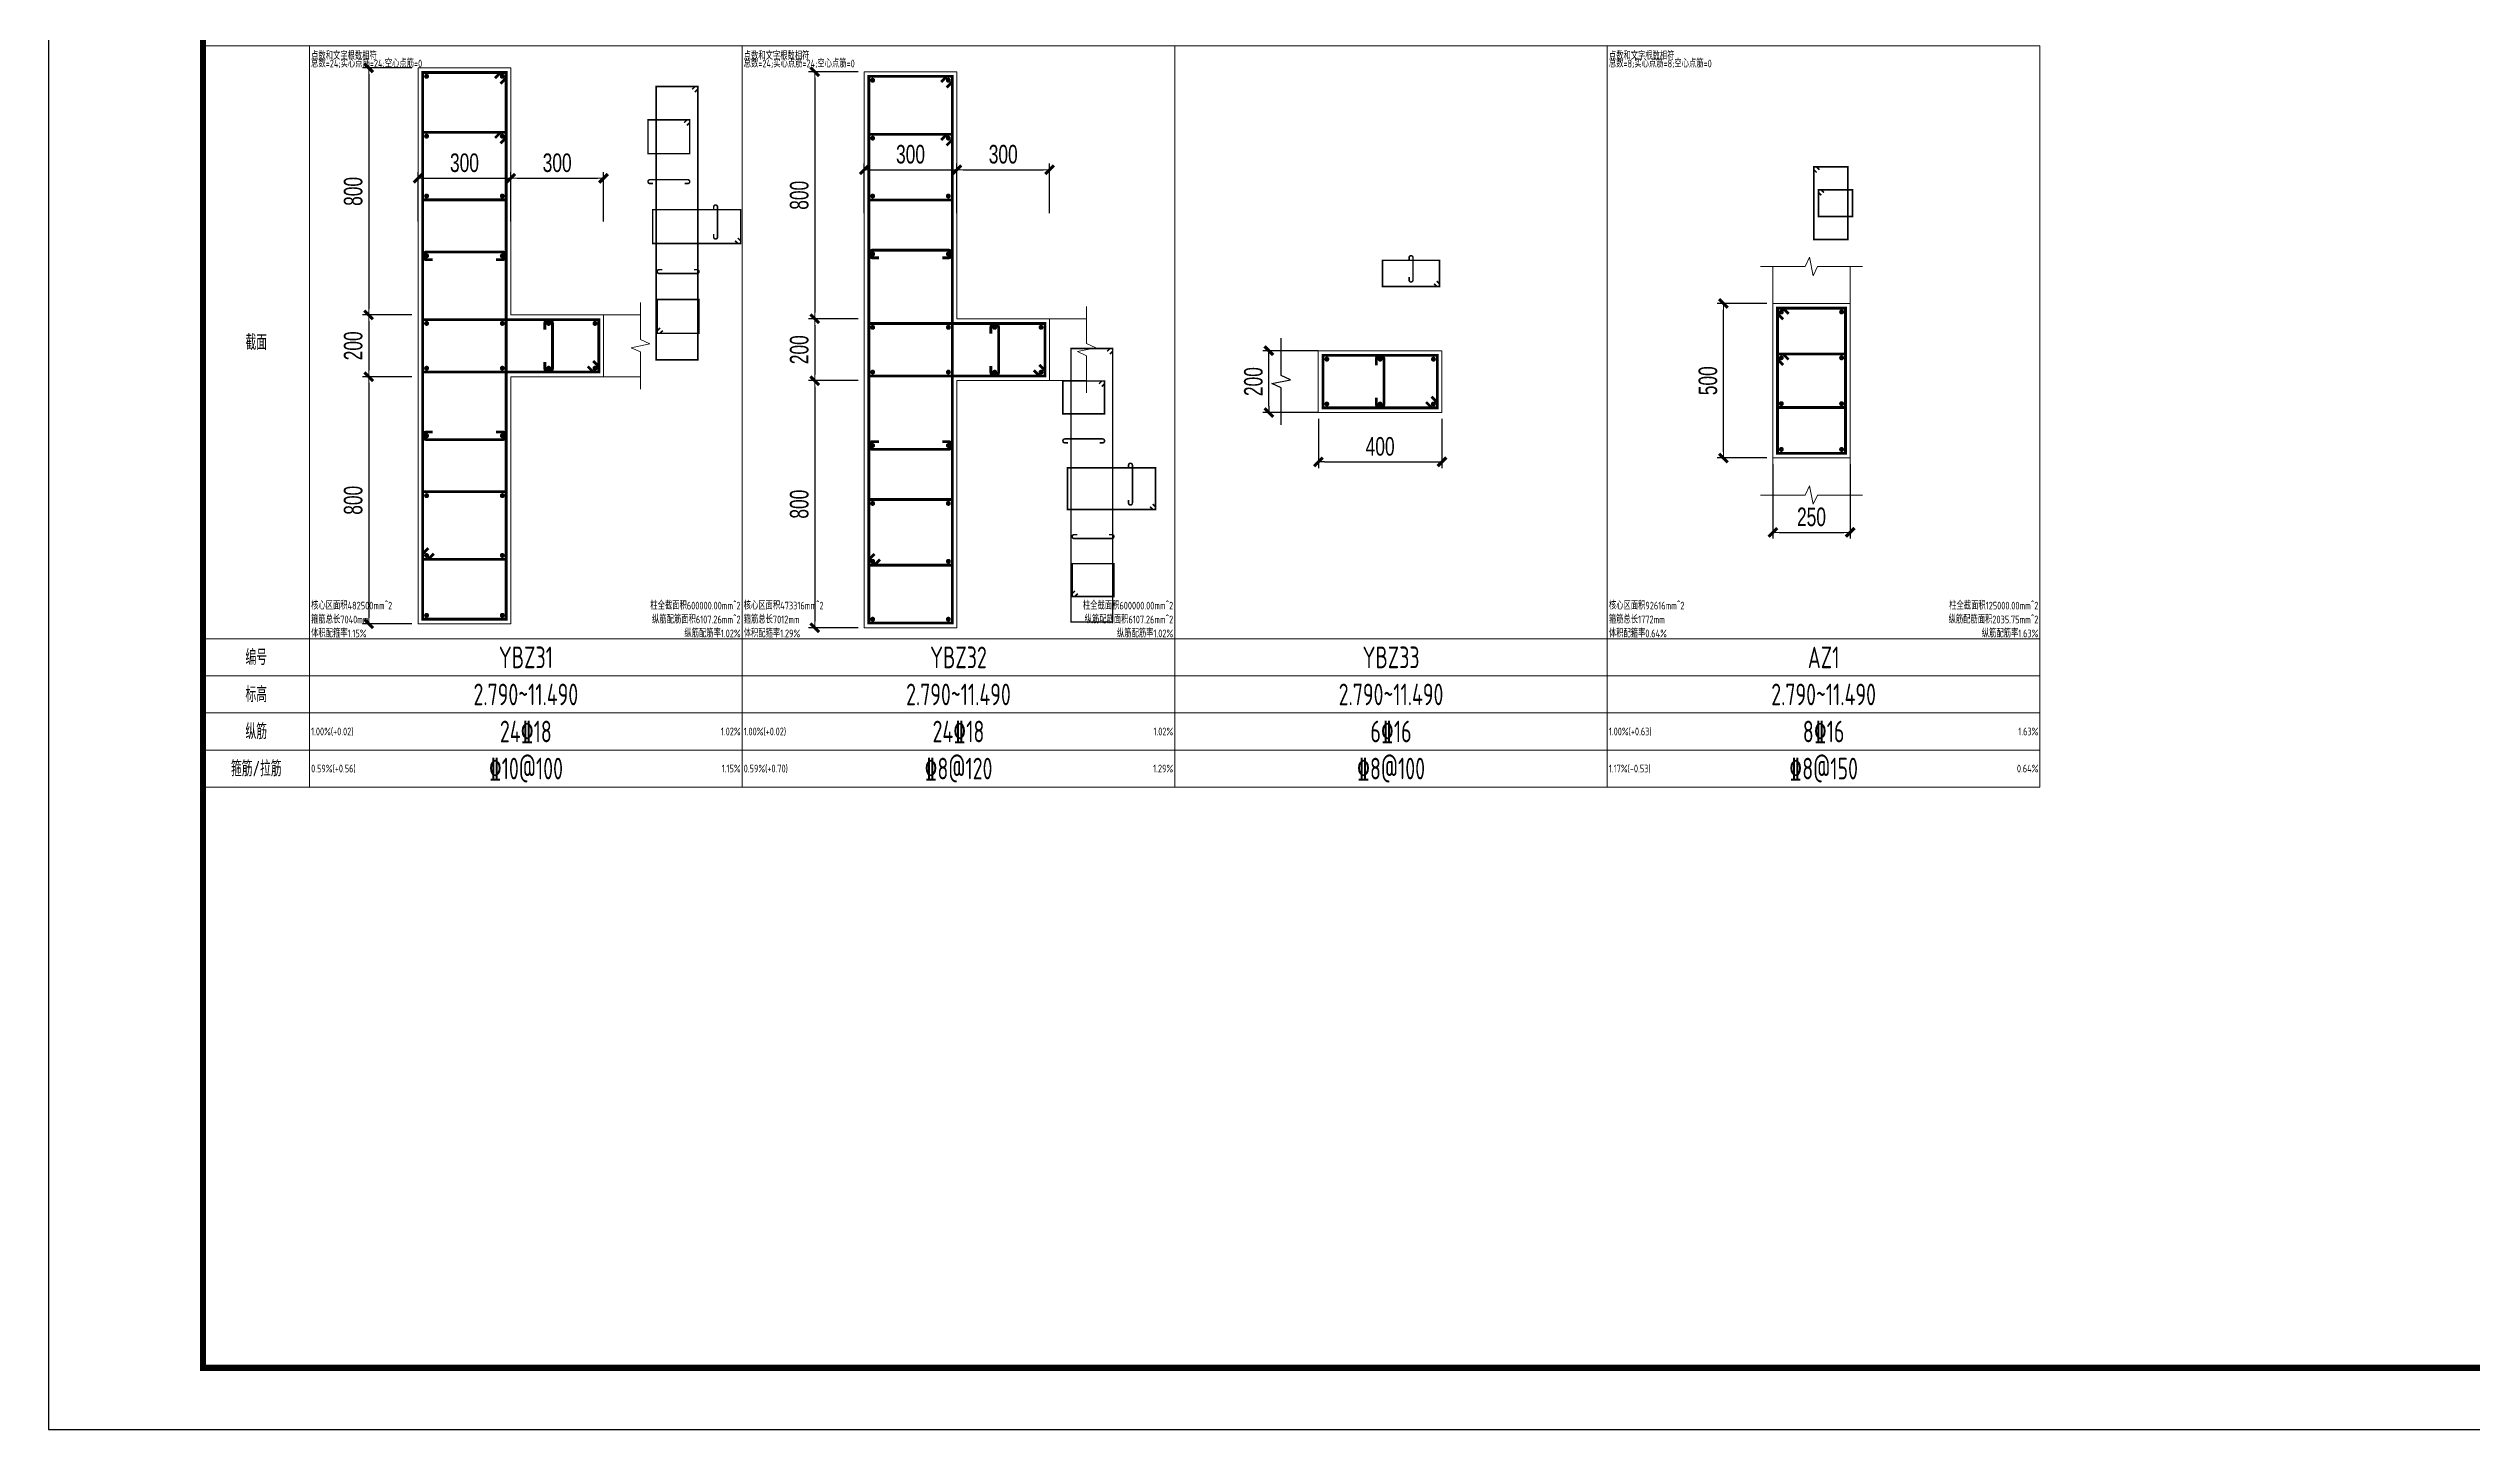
# Model space of a CAD drawing. Extents: x 5874492 to 7194610, y -939842 to -279257.
# Drawn here: x 6372279 to 6411489, y -735057 to -712700 of the extents above; entities that cross this region are included whole.
import ezdxf
from ezdxf.enums import TextEntityAlignment as Align

# ---------------------------------------------------------------- set-up
doc = ezdxf.new("R2010")
doc.units = 0
doc.header["$LTSCALE"] = 1000
for name, color, linetype, lineweight in [('S-墙柱-REIN', 1, 'Continuous', 20), ('S-墙柱-大样细线', 7, 'Continuous', 20), ('S-墙柱-编号', 4, 'Continuous', 20), ('S-大样-DIM', 3, 'Continuous', 20), ('S-大样-REIN', 1, 'Continuous', 20), ('S-大样-实线', 2, 'Continuous', 20), ('S-通用-TAB', 7, 'Continuous', 20)]:
    doc.layers.add(name, color=color, linetype=linetype, lineweight=lineweight)
for name, color, linetype in [('S-墙柱-大样细线-pdx', 7, 'Continuous'), ('Y-云图图框', 7, 'Continuous'), ('z-计算配筋', 7, 'Continuous'), ('z-详图标注', 3, 'Continuous')]:
    doc.layers.add(name, color=color, linetype=linetype)
doc.layers.add('配箍校核', color=34, linetype='Continuous', plot=False)
doc.styles.add('_YT_Name', font='', dxfattribs={"width": 0.8})
doc.styles.add('_YT_Sign_Text', font='ros.shx', dxfattribs={"width": 0.8, "bigfont": 'hztxt.shx'})
doc.styles.add('BW_Dim', font='Bweng.shx', dxfattribs={"width": 0.7, "bigfont": 'hztxt.shx'})
doc.styles.add('BW_Rein', font='tssdeng.shx', dxfattribs={"width": 0.7, "bigfont": 'hztxt.shx'})
doc.styles.get("Standard").update_dxf_attribs({"font": 'gbenor.shx', "bigfont": 'gbcbig.shx'})
doc.styles.add('TSSD_Rein', font='tssdeng.shx', dxfattribs={"width": 0.7, "bigfont": 'hztxt.shx'})
doc.styles.get('_YT_Name').set_extended_font_data('SimHei')
doc.dimstyles.new('Cyz_20_100', dxfattribs={"dimtxt": 300, "dimasz": 100, "dimexe": 100, "dimexo": 100, "dimgap": 100, "dimtad": 1, "dimdec": 0, "dimlfac": 0.2, "dimzin": 0, "dimdsep": 46, "dimtxsty": 'BW_Dim', "dimblk": '_bwk', "dimcen": 0, "dimclrt": 7, "dimadec": 0, "dimazin": 0, "dimtfac": 1, "dimtdec": 0, "dimtix": 1, "dimtmove": 2, "dimatfit": 0, "dimfxl": 0, "dimtolj": 1, "dimtzin": 0, "dimarcsym": 0})

# ---------------------------------------------------------------- blocks, each defined once
blk = doc.blocks.new('ECMCTK_A1_横_单行图名--0')
at = {"color": 4}
blk.add_lwpolyline([(0, 0), (841, 0), (841, 594), (0, 594)], close=True, dxfattribs=at)
at = {"const_width": 1}
blk.add_lwpolyline([(25, 10), (831, 10), (831, 584), (25, 584)], close=True, dxfattribs=at)
at = {"color": 80, "flags": 3}
for tag, height, p in [('YTHQINS', 3, (34.31, 585.5)), ('ECMCKEY', 3, (292.07, 288.23)), ('YTTQINS', 5.62, (848.03, 12.81)), ('YTFRAME', 3, (652.76, 5.84)), ('YTBARCODE_T1', 3, (749.78, 5.95))]:
    blk.add_attdef(tag, text='', height=height, dxfattribs=at).set_placement(p, align=Align.MIDDLE_CENTER)
for tag, height, style, width, p in [('证书编号', 4, '_YT_Sign_Text', 0.8, (708.87, 43.81)), ('审查批准号', 4, '_YT_Sign_Text', 0.8, (761.06, 43.81)), ('工程号', 4, '_YT_Sign_Text', 0.5, (804.08, 44.12)), ('设计单位', 6, '_YT_Name', 0.8, (623.75, 38.6)), ('建设单位', 4, '_YT_Sign_Text', 0.8, (734.96, 36.11)), ('阶段', 4, '_YT_Sign_Text', 0.8, (804.08, 35.81)), ('项目号', 4, '_YT_Sign_Text', 0.5, (822.08, 33.72)), ('项目名称', 4, '_YT_Sign_Text', 0.8, (734.96, 28.11)), ('专业', 4, '_YT_Sign_Text', 0.8, (804.08, 27.31)), ('图纸编号', 4, '_YT_Sign_Text', 0.5, (803.93, 19.36)), ('图纸名称', 4.5, '_YT_Name', 0.8, (735.39, 15.06)), ('出图比例', 4.2, '_YT_Sign_Text', 0.8, (681.82, 11.78)), ('日期', 4, '_YT_Sign_Text', 0.5, (803.88, 12.13)), ('版本号', 4, '_YT_Sign_Text', 0.8, (822.08, 13))]:
    blk.add_attdef(tag, text='', height=height, dxfattribs=dict(style=style, width=width)).set_placement(p, align=Align.CENTER)
at = {"style": '_YT_Sign_Text', "width": 0.8, "flags": 3}
for tag, p, height in [('[审定人]', (590.95, 27.81), 4.1), ('{审定人}', (605.87, 26.45), 6.24), ('[校对人]', (642.23, 27.82), 4.1), ('{校对人}', (658.35, 26.53), 6.24), ('[审核人]', (591.01, 19.76), 4.1), ('{审核人}', (606.98, 18.44), 6.24), ('[设计人]', (642.47, 20.21), 4.1), ('{设计人}', (658.48, 18.54), 6.24), ('[项目负责人]', (590.78, 12.01), 4.1), ('{项目负责人}', (608.28, 10.72), 6.24), ('[专业负责人]', (642.74, 11.77), 4.1), ('{专业负责人}', (658.58, 10.36), 6.24)]:
    blk.add_attdef(tag, p, '', height=height, dxfattribs=at)
at = {"color": 80, "flags": 3}
for tag, p in [('YTBZSIT', (25, 10)), ('EXT_TK_LEFT', (25, 10)), ('YTQRCODE', (551.04, 11.91))]:
    blk.add_attdef(tag, p, '', height=3, dxfattribs=at)
blk = doc.blocks.new('_bwk')
blk.add_line((-1, 0), (0, 0))
at = {"const_width": 0.5}
blk.add_lwpolyline([(-0.7, -0.7), (0.7, 0.7)], dxfattribs=at)
blk = doc.blocks.new('*D1437')
at = {"layer": 'Defpoints', "color": 0, "transparency": 16777216}
for p in [(6400183, -719329), (6401433, -719329), (6401433, -720534)]:
    blk.add_point(p, dxfattribs=at)
at = {"layer": 'S-大样-DIM', "color": 0, "lineweight": -2, "transparency": 16777216}
for p, q in [((6400183, -719429), (6400183, -720634)), ((6401433, -719429), (6401433, -720634)), ((6400283, -720534), (6401333, -720534))]:
    blk.add_line(p, q, dxfattribs=at)
at = {"layer": 'S-大样-DIM', "color": 0, "lineweight": -2, "transparency": 16777216, "xscale": 100, "yscale": 100, "zscale": 100, "rotation": 180}
blk.add_blockref('_bwk', (6400183, -720534), dxfattribs=at)
at = {"layer": 'S-大样-DIM', "color": 0, "lineweight": -2, "transparency": 16777216, "xscale": 100, "yscale": 100, "zscale": 100}
blk.add_blockref('_bwk', (6401433, -720534), dxfattribs=at)
at = {"layer": 'S-大样-DIM', "color": 7, "transparency": 16777216, "insert": (6400808, -720284), "char_height": 300, "attachment_point": 5, "style": 'BW_Dim'}
blk.add_mtext('\\A1;250', dxfattribs=at)
blk = doc.blocks.new('*D1438')
at = {"layer": 'Defpoints', "color": 0, "transparency": 16777216}
for p in [(6399383, -716829), (6400183, -716829), (6400183, -719329)]:
    blk.add_point(p, dxfattribs=at)
at = {"layer": 'S-大样-DIM', "color": 0, "lineweight": -2, "transparency": 16777216}
for p, q in [((6400083, -716829), (6399283, -716829)), ((6399383, -719229), (6399383, -716929)), ((6400083, -719329), (6399283, -719329))]:
    blk.add_line(p, q, dxfattribs=at)
at = {"layer": 'S-大样-DIM', "color": 0, "lineweight": -2, "transparency": 16777216, "xscale": 100, "yscale": 100, "zscale": 100}
for p, rotation in [((6399383, -716829), 90), ((6399383, -719329), 270)]:
    blk.add_blockref('_bwk', p, dxfattribs=dict(at, rotation=rotation))
at = {"layer": 'S-大样-DIM', "color": 7, "transparency": 16777216, "insert": (6399133, -718079), "char_height": 300, "attachment_point": 5, "rotation": 90, "style": 'BW_Dim'}
blk.add_mtext('\\A1;500', dxfattribs=at)
blk = doc.blocks.new('*D1447')
at = {"layer": 'Defpoints', "color": 0, "transparency": 16777216}
for p in [(6385479, -718077), (6384679, -722077), (6385479, -722077)]:
    blk.add_point(p, dxfattribs=at)
at = {"layer": 'S-大样-DIM', "color": 0, "lineweight": -2, "transparency": 16777216}
for p, q in [((6385379, -718077), (6384579, -718077)), ((6384679, -718177), (6384679, -721977)), ((6385379, -722077), (6384579, -722077))]:
    blk.add_line(p, q, dxfattribs=at)
at = {"layer": 'S-大样-DIM', "color": 0, "lineweight": -2, "transparency": 16777216, "xscale": 100, "yscale": 100, "zscale": 100}
for p, rotation in [((6384679, -718077), 90), ((6384679, -722077), 270)]:
    blk.add_blockref('_bwk', p, dxfattribs=dict(at, rotation=rotation))
at = {"layer": 'S-大样-DIM', "color": 7, "transparency": 16777216, "insert": (6384429, -720077), "char_height": 300, "attachment_point": 5, "rotation": 90, "style": 'BW_Dim'}
blk.add_mtext('\\A1;800', dxfattribs=at)
blk = doc.blocks.new('*D1448')
at = {"layer": 'Defpoints', "color": 0, "transparency": 16777216}
for p in [(6385479, -717077), (6384679, -718077), (6385479, -718077)]:
    blk.add_point(p, dxfattribs=at)
at = {"layer": 'S-大样-DIM', "color": 0, "lineweight": -2, "transparency": 16777216}
for p, q in [((6385379, -717077), (6384579, -717077)), ((6384679, -717177), (6384679, -717977)), ((6385379, -718077), (6384579, -718077))]:
    blk.add_line(p, q, dxfattribs=at)
at = {"layer": 'S-大样-DIM', "color": 0, "lineweight": -2, "transparency": 16777216, "xscale": 100, "yscale": 100, "zscale": 100}
for p, rotation in [((6384679, -717077), 90), ((6384679, -718077), 270)]:
    blk.add_blockref('_bwk', p, dxfattribs=dict(at, rotation=rotation))
at = {"layer": 'S-大样-DIM', "color": 7, "transparency": 16777216, "insert": (6384429, -717577), "char_height": 300, "attachment_point": 5, "rotation": 90, "style": 'BW_Dim'}
blk.add_mtext('\\A1;200', dxfattribs=at)
blk = doc.blocks.new('*D1449')
at = {"layer": 'Defpoints', "color": 0, "transparency": 16777216}
for p in [(6385479, -713077), (6384679, -717077), (6385479, -717077)]:
    blk.add_point(p, dxfattribs=at)
at = {"layer": 'S-大样-DIM', "color": 0, "lineweight": -2, "transparency": 16777216}
for p, q in [((6385379, -713077), (6384579, -713077)), ((6384679, -713177), (6384679, -716977)), ((6385379, -717077), (6384579, -717077))]:
    blk.add_line(p, q, dxfattribs=at)
at = {"layer": 'S-大样-DIM', "color": 0, "lineweight": -2, "transparency": 16777216, "xscale": 100, "yscale": 100, "zscale": 100}
for p, rotation in [((6384679, -713077), 90), ((6384679, -717077), 270)]:
    blk.add_blockref('_bwk', p, dxfattribs=dict(at, rotation=rotation))
at = {"layer": 'S-大样-DIM', "color": 7, "transparency": 16777216, "insert": (6384429, -715077), "char_height": 300, "attachment_point": 5, "rotation": 90, "style": 'BW_Dim'}
blk.add_mtext('\\A1;800', dxfattribs=at)
blk = doc.blocks.new('*D1450')
at = {"layer": 'Defpoints', "color": 0, "transparency": 16777216}
for p in [(6388479, -714664), (6386979, -715464), (6388479, -715464)]:
    blk.add_point(p, dxfattribs=at)
at = {"layer": 'S-大样-DIM', "color": 0, "lineweight": -2, "transparency": 16777216}
for p, q in [((6386979, -715364), (6386979, -714564)), ((6387079, -714664), (6388379, -714664)), ((6388479, -715364), (6388479, -714564))]:
    blk.add_line(p, q, dxfattribs=at)
at = {"layer": 'S-大样-DIM', "color": 0, "lineweight": -2, "transparency": 16777216, "xscale": 100, "yscale": 100, "zscale": 100, "rotation": 180}
blk.add_blockref('_bwk', (6386979, -714664), dxfattribs=at)
at = {"layer": 'S-大样-DIM', "color": 0, "lineweight": -2, "transparency": 16777216, "xscale": 100, "yscale": 100, "zscale": 100}
blk.add_blockref('_bwk', (6388479, -714664), dxfattribs=at)
at = {"layer": 'S-大样-DIM', "color": 7, "transparency": 16777216, "insert": (6387729, -714414), "char_height": 300, "attachment_point": 5, "style": 'BW_Dim'}
blk.add_mtext('\\A1;300', dxfattribs=at)
blk = doc.blocks.new('*D1451')
at = {"layer": 'Defpoints', "color": 0, "transparency": 16777216}
for p in [(6386979, -714664), (6385479, -715464), (6386979, -715464)]:
    blk.add_point(p, dxfattribs=at)
at = {"layer": 'S-大样-DIM', "color": 0, "lineweight": -2, "transparency": 16777216}
for p, q in [((6385479, -715364), (6385479, -714564)), ((6385579, -714664), (6386879, -714664)), ((6386979, -715364), (6386979, -714564))]:
    blk.add_line(p, q, dxfattribs=at)
at = {"layer": 'S-大样-DIM', "color": 0, "lineweight": -2, "transparency": 16777216, "xscale": 100, "yscale": 100, "zscale": 100, "rotation": 180}
blk.add_blockref('_bwk', (6385479, -714664), dxfattribs=at)
at = {"layer": 'S-大样-DIM', "color": 0, "lineweight": -2, "transparency": 16777216, "xscale": 100, "yscale": 100, "zscale": 100}
blk.add_blockref('_bwk', (6386979, -714664), dxfattribs=at)
at = {"layer": 'S-大样-DIM', "color": 7, "transparency": 16777216, "insert": (6386229, -714414), "char_height": 300, "attachment_point": 5, "style": 'BW_Dim'}
blk.add_mtext('\\A1;300', dxfattribs=at)
blk = doc.blocks.new('*D1610')
at = {"layer": 'Defpoints', "color": 0, "transparency": 16777216}
for p in [(6392828, -718593), (6394828, -718593), (6394828, -719393)]:
    blk.add_point(p, dxfattribs=at)
at = {"layer": 'z-详图标注', "color": 0, "lineweight": -2, "transparency": 16777216}
for p, q in [((6392828, -718693), (6392828, -719493)), ((6394828, -718693), (6394828, -719493)), ((6392928, -719393), (6394728, -719393))]:
    blk.add_line(p, q, dxfattribs=at)
at = {"layer": 'z-详图标注', "color": 0, "lineweight": -2, "transparency": 16777216, "xscale": 100, "yscale": 100, "zscale": 100, "rotation": 180}
blk.add_blockref('_bwk', (6392828, -719393), dxfattribs=at)
at = {"layer": 'z-详图标注', "color": 0, "lineweight": -2, "transparency": 16777216, "xscale": 100, "yscale": 100, "zscale": 100}
blk.add_blockref('_bwk', (6394828, -719393), dxfattribs=at)
at = {"layer": 'z-详图标注', "color": 7, "transparency": 16777216, "insert": (6393828, -719143), "char_height": 300, "attachment_point": 5, "style": 'BW_Dim'}
blk.add_mtext('\\A1;400', dxfattribs=at)
blk = doc.blocks.new('*D1611')
at = {"layer": 'Defpoints', "color": 0, "transparency": 16777216}
for p in [(6392028, -717593), (6392828, -717593), (6392828, -718593)]:
    blk.add_point(p, dxfattribs=at)
at = {"layer": 'z-详图标注', "color": 0, "lineweight": -2, "transparency": 16777216}
for p, q in [((6392728, -717593), (6391928, -717593)), ((6392028, -718493), (6392028, -717693)), ((6392728, -718593), (6391928, -718593))]:
    blk.add_line(p, q, dxfattribs=at)
at = {"layer": 'z-详图标注', "color": 0, "lineweight": -2, "transparency": 16777216, "xscale": 100, "yscale": 100, "zscale": 100}
for p, rotation in [((6392028, -717593), 90), ((6392028, -718593), 270)]:
    blk.add_blockref('_bwk', p, dxfattribs=dict(at, rotation=rotation))
at = {"layer": 'z-详图标注', "color": 7, "transparency": 16777216, "insert": (6391778, -718093), "char_height": 300, "attachment_point": 5, "rotation": 90, "style": 'BW_Dim'}
blk.add_mtext('\\A1;200', dxfattribs=at)
blk = doc.blocks.new('*D1627')
at = {"layer": 'Defpoints', "color": 0, "transparency": 16777216}
for p in [(6378261, -718014), (6377461, -722014), (6378261, -722014)]:
    blk.add_point(p, dxfattribs=at)
at = {"layer": 'S-大样-DIM', "color": 0, "lineweight": -2, "transparency": 16777216}
for p, q in [((6378161, -718014), (6377361, -718014)), ((6377461, -718114), (6377461, -721914)), ((6378161, -722014), (6377361, -722014))]:
    blk.add_line(p, q, dxfattribs=at)
at = {"layer": 'S-大样-DIM', "color": 0, "lineweight": -2, "transparency": 16777216, "xscale": 100, "yscale": 100, "zscale": 100}
for p, rotation in [((6377461, -718014), 90), ((6377461, -722014), 270)]:
    blk.add_blockref('_bwk', p, dxfattribs=dict(at, rotation=rotation))
at = {"layer": 'S-大样-DIM', "color": 7, "transparency": 16777216, "insert": (6377211, -720014), "char_height": 300, "attachment_point": 5, "rotation": 90, "style": 'BW_Dim'}
blk.add_mtext('\\A1;800', dxfattribs=at)
blk = doc.blocks.new('*D1628')
at = {"layer": 'Defpoints', "color": 0, "transparency": 16777216}
for p in [(6378261, -717014), (6377461, -718014), (6378261, -718014)]:
    blk.add_point(p, dxfattribs=at)
at = {"layer": 'S-大样-DIM', "color": 0, "lineweight": -2, "transparency": 16777216}
for p, q in [((6378161, -717014), (6377361, -717014)), ((6377461, -717114), (6377461, -717914)), ((6378161, -718014), (6377361, -718014))]:
    blk.add_line(p, q, dxfattribs=at)
at = {"layer": 'S-大样-DIM', "color": 0, "lineweight": -2, "transparency": 16777216, "xscale": 100, "yscale": 100, "zscale": 100}
for p, rotation in [((6377461, -717014), 90), ((6377461, -718014), 270)]:
    blk.add_blockref('_bwk', p, dxfattribs=dict(at, rotation=rotation))
at = {"layer": 'S-大样-DIM', "color": 7, "transparency": 16777216, "insert": (6377211, -717514), "char_height": 300, "attachment_point": 5, "rotation": 90, "style": 'BW_Dim'}
blk.add_mtext('\\A1;200', dxfattribs=at)
blk = doc.blocks.new('*D1629')
at = {"layer": 'Defpoints', "color": 0, "transparency": 16777216}
for p in [(6378261, -713014), (6377461, -717014), (6378261, -717014)]:
    blk.add_point(p, dxfattribs=at)
at = {"layer": 'S-大样-DIM', "color": 0, "lineweight": -2, "transparency": 16777216}
for p, q in [((6378161, -713014), (6377361, -713014)), ((6377461, -713114), (6377461, -716914)), ((6378161, -717014), (6377361, -717014))]:
    blk.add_line(p, q, dxfattribs=at)
at = {"layer": 'S-大样-DIM', "color": 0, "lineweight": -2, "transparency": 16777216, "xscale": 100, "yscale": 100, "zscale": 100}
for p, rotation in [((6377461, -713014), 90), ((6377461, -717014), 270)]:
    blk.add_blockref('_bwk', p, dxfattribs=dict(at, rotation=rotation))
at = {"layer": 'S-大样-DIM', "color": 7, "transparency": 16777216, "insert": (6377211, -715014), "char_height": 300, "attachment_point": 5, "rotation": 90, "style": 'BW_Dim'}
blk.add_mtext('\\A1;800', dxfattribs=at)
blk = doc.blocks.new('*D1630')
at = {"layer": 'Defpoints', "color": 0, "transparency": 16777216}
for p in [(6381261, -714802), (6379761, -715602), (6381261, -715602)]:
    blk.add_point(p, dxfattribs=at)
at = {"layer": 'S-大样-DIM', "color": 0, "lineweight": -2, "transparency": 16777216}
for p, q in [((6379761, -715502), (6379761, -714702)), ((6381261, -715502), (6381261, -714702)), ((6379861, -714802), (6381161, -714802))]:
    blk.add_line(p, q, dxfattribs=at)
at = {"layer": 'S-大样-DIM', "color": 0, "lineweight": -2, "transparency": 16777216, "xscale": 100, "yscale": 100, "zscale": 100, "rotation": 180}
blk.add_blockref('_bwk', (6379761, -714802), dxfattribs=at)
at = {"layer": 'S-大样-DIM', "color": 0, "lineweight": -2, "transparency": 16777216, "xscale": 100, "yscale": 100, "zscale": 100}
blk.add_blockref('_bwk', (6381261, -714802), dxfattribs=at)
at = {"layer": 'S-大样-DIM', "color": 7, "transparency": 16777216, "insert": (6380511, -714552), "char_height": 300, "attachment_point": 5, "style": 'BW_Dim'}
blk.add_mtext('\\A1;300', dxfattribs=at)
blk = doc.blocks.new('*D1631')
at = {"layer": 'Defpoints', "color": 0, "transparency": 16777216}
for p in [(6379761, -714802), (6378261, -715602), (6379761, -715602)]:
    blk.add_point(p, dxfattribs=at)
at = {"layer": 'S-大样-DIM', "color": 0, "lineweight": -2, "transparency": 16777216}
for p, q in [((6378261, -715502), (6378261, -714702)), ((6379761, -715502), (6379761, -714702)), ((6378361, -714802), (6379661, -714802))]:
    blk.add_line(p, q, dxfattribs=at)
at = {"layer": 'S-大样-DIM', "color": 0, "lineweight": -2, "transparency": 16777216, "xscale": 100, "yscale": 100, "zscale": 100, "rotation": 180}
blk.add_blockref('_bwk', (6378261, -714802), dxfattribs=at)
at = {"layer": 'S-大样-DIM', "color": 0, "lineweight": -2, "transparency": 16777216, "xscale": 100, "yscale": 100, "zscale": 100}
blk.add_blockref('_bwk', (6379761, -714802), dxfattribs=at)
at = {"layer": 'S-大样-DIM', "color": 7, "transparency": 16777216, "insert": (6379011, -714552), "char_height": 300, "attachment_point": 5, "style": 'BW_Dim'}
blk.add_mtext('\\A1;300', dxfattribs=at)

msp = doc.modelspace()

# ---------------------------------------------------------------- linework, layer by layer
at = {"layer": 'S-墙柱-REIN', "const_width": 40}
for points in [[(6378398.2, -713131.2, 1), (6378398.2, -713171.2, 1)], [(6379623.2, -713131.2, 1), (6379623.2, -713171.2, 1)], [(6385616.2, -713194.8, 1), (6385616.2, -713234.8, 1)], [(6386841.2, -713194.8, 1), (6386841.2, -713234.8, 1)], [(6378398.2, -714099.9, 1), (6378398.2, -714139.9, 1)], [(6379623.2, -714099.9, 1), (6379623.2, -714139.9, 1)], [(6385616.2, -714132.3, 1), (6385616.2, -714172.3, 1)], [(6386841.2, -714132.3, 1), (6386841.2, -714172.3, 1)], [(6378398.2, -715068.7, 1), (6378398.2, -715108.7, 1)], [(6379623.2, -715068.7, 1), (6379623.2, -715108.7, 1)], [(6385616.2, -715069.8, 1), (6385616.2, -715109.8, 1)], [(6386841.2, -715069.8, 1), (6386841.2, -715109.8, 1)], [(6378398.2, -716037.4, 1), (6378398.2, -716077.4, 1)], [(6379623.2, -716037.4, 1), (6379623.2, -716077.4, 1)], [(6385616.2, -716007.3, 1), (6385616.2, -716047.3, 1)], [(6386841.2, -716007.3, 1), (6386841.2, -716047.3, 1)], [(6378398.2, -717131.2, 1), (6378398.2, -717171.2, 1)], [(6379623.2, -717131.2, 1), (6379623.2, -717171.2, 1)], [(6380373.2, -717131.2, 1), (6380373.2, -717171.2, 1)], [(6381123.2, -717131.2, 1), (6381123.2, -717171.2, 1)], [(6400300.2, -716966.4, 1), (6400340.2, -716966.4, 1)], [(6401275.2, -716966.4, 1), (6401315.2, -716966.4, 1)], [(6385616.2, -717194.8, 1), (6385616.2, -717234.8, 1)], [(6386841.2, -717194.8, 1), (6386841.2, -717234.8, 1)], [(6387591.2, -717194.8, 1), (6387591.2, -717234.8, 1)], [(6388341.2, -717194.8, 1), (6388341.2, -717234.8, 1)], [(6378398.2, -717856.2, 1), (6378398.2, -717896.2, 1)], [(6379623.2, -717856.2, 1), (6379623.2, -717896.2, 1)], [(6380373.2, -717856.2, 1), (6380373.2, -717896.2, 1)], [(6381123.2, -717856.2, 1), (6381123.2, -717896.2, 1)], [(6385616.2, -717919.8, 1), (6385616.2, -717959.8, 1)], [(6386841.2, -717919.8, 1), (6386841.2, -717959.8, 1)], [(6387591.2, -717919.8, 1), (6387591.2, -717959.8, 1)], [(6388341.2, -717919.8, 1), (6388341.2, -717959.8, 1)], [(6392945.3, -717730, 1), (6392985.3, -717730, 1)], [(6393807.8, -717730, 1), (6393847.8, -717730, 1)], [(6394670.3, -717730, 1), (6394710.3, -717730, 1)], [(6400300.2, -717708.1, 1), (6400340.2, -717708.1, 1)], [(6401275.2, -717708.1, 1), (6401315.2, -717708.1, 1)], [(6392945.3, -718455, 1), (6392985.3, -718455, 1)], [(6393807.8, -718455, 1), (6393847.8, -718455, 1)], [(6394670.3, -718455, 1), (6394710.3, -718455, 1)], [(6400300.2, -718449.7, 1), (6400340.2, -718449.7, 1)], [(6401275.2, -718449.7, 1), (6401315.2, -718449.7, 1)], [(6378398.2, -718949.9, 1), (6378398.2, -718989.9, 1)], [(6379623.2, -718949.9, 1), (6379623.2, -718989.9, 1)], [(6385616.2, -719107.3, 1), (6385616.2, -719147.3, 1)], [(6386841.2, -719107.3, 1), (6386841.2, -719147.3, 1)], [(6400300.2, -719191.4, 1), (6400340.2, -719191.4, 1)], [(6401275.2, -719191.4, 1), (6401315.2, -719191.4, 1)], [(6378398.2, -719918.7, 1), (6378398.2, -719958.7, 1)], [(6379623.2, -719918.7, 1), (6379623.2, -719958.7, 1)], [(6385616.2, -720044.8, 1), (6385616.2, -720084.8, 1)], [(6386841.2, -720044.8, 1), (6386841.2, -720084.8, 1)], [(6378398.2, -720887.4, 1), (6378398.2, -720927.4, 1)], [(6379623.2, -720887.4, 1), (6379623.2, -720927.4, 1)], [(6385616.2, -720982.3, 1), (6385616.2, -721022.3, 1)], [(6386841.2, -720982.3, 1), (6386841.2, -721022.3, 1)], [(6378398.2, -721856.2, 1), (6378398.2, -721896.2, 1)], [(6379623.2, -721856.2, 1), (6379623.2, -721896.2, 1)], [(6385616.2, -721919.8, 1), (6385616.2, -721959.8, 1)], [(6386841.2, -721919.8, 1), (6386841.2, -721959.8, 1)]]:
    msp.add_lwpolyline(points, format="xyb", close=True, dxfattribs=at)
at = {"layer": 'S-墙柱-大样细线'}
for points in [[(6378260.7, -722013.7), (6379760.7, -722013.7), (6379760.7, -718013.7), (6381260.7, -718013.7), (6381260.7, -717013.7), (6379760.7, -717013.7), (6379760.7, -713013.7), (6378260.7, -713013.7)], [(6385478.7, -722077.3), (6386978.7, -722077.3), (6386978.7, -718077.3), (6388478.7, -718077.3), (6388478.7, -717077.3), (6386978.7, -717077.3), (6386978.7, -713077.3), (6385478.7, -713077.3)], [(6400182.7, -716828.9), (6401432.7, -716828.9), (6401432.7, -719328.9), (6400182.7, -719328.9)]]:
    msp.add_lwpolyline(points, close=True, dxfattribs=at)
at = {"layer": 'S-墙柱-大样细线', "color": 6}
msp.add_lwpolyline([(6394827.8, -718592.5), (6394827.8, -717592.5), (6392827.8, -717592.5), (6392827.8, -718592.5)], close=True, dxfattribs=at)
at = {"layer": 'S-墙柱-大样细线-pdx'}
for points in [[(6392227.8, -718792.5), (6392227.8, -718192.5), (6392077.8, -718122.5), (6392377.8, -718062.5), (6392227.8, -717992.5), (6392227.8, -717392.5)], [(6392827.8, -717592.5), (6392227.8, -717592.5)], [(6392827.8, -718592.5), (6392227.8, -718592.5)]]:
    msp.add_lwpolyline(points, dxfattribs=at)
at = {"layer": 'S-大样-REIN', "color": 1}
for points, const_width in [([(6379505.3, -713180.6), (6379597.3, -713088.7), (6379685.7, -713088.7), (6379685.7, -721938.7), (6378335.7, -721938.7), (6378335.7, -713088.7), (6379685.7, -713088.7), (6379685.7, -713177.1), (6379593.7, -713269)], 45), ([(6386723.4, -713244.2), (6386815.3, -713152.3), (6386903.7, -713152.3), (6386903.7, -722002.3), (6385553.7, -722002.3), (6385553.7, -713152.3), (6386903.7, -713152.3), (6386903.7, -713240.7), (6386811.7, -713332.6)], 45), ([(6382697, -713361.1), (6382743, -713315.2), (6382787.2, -713315.2), (6382787.2, -717740.2), (6382112.2, -717740.2), (6382112.2, -713315.2), (6382787.2, -713315.2), (6382787.2, -713359.4), (6382741.2, -713405.3)], 25), ([(6400935.3, -714662.4), (6400889.4, -714616.4), (6400845.2, -714616.4), (6400845.2, -715791.4), (6401395.2, -715791.4), (6401395.2, -714616.4), (6400845.2, -714616.4), (6400845.2, -714660.6), (6400891.1, -714706.6)], 25), ([(6383435, -715768.8), (6383480.9, -715814.7), (6383480.9, -715858.9), (6382055.9, -715858.9), (6382055.9, -715308.9), (6383480.9, -715308.9), (6383480.9, -715858.9), (6383436.8, -715858.9), (6383390.8, -715813)], 25), ([(6394744.3, -716464.9), (6394790.3, -716510.8), (6394790.3, -716555), (6393865.3, -716555), (6393865.3, -716130), (6394790.3, -716130), (6394790.3, -716555), (6394746.1, -716555), (6394700.1, -716509.1)], 25), ([(6381093.7, -717758.4), (6381185.7, -717850.3), (6381185.7, -717938.7), (6378335.7, -717938.7), (6378335.7, -717088.7), (6381185.7, -717088.7), (6381185.7, -717938.7), (6381097.3, -717938.7), (6381005.3, -717846.8)], 45), ([(6388311.7, -717822), (6388403.7, -717913.9), (6388403.7, -718002.3), (6385553.7, -718002.3), (6385553.7, -717152.3), (6388403.7, -717152.3), (6388403.7, -718002.3), (6388315.3, -718002.3), (6388223.4, -717910.4)], 45), ([(6400438, -716995.8), (6400346, -716903.9), (6400257.7, -716903.9), (6400257.7, -719253.9), (6401357.7, -719253.9), (6401357.7, -716903.9), (6400257.7, -716903.9), (6400257.7, -716992.3), (6400349.6, -717084.2)], 45), ([(6389410.3, -717604.5), (6389456.3, -717558.5), (6389500.5, -717558.5), (6389500.5, -721983.5), (6388825.5, -721983.5), (6388825.5, -717558.5), (6389500.5, -717558.5), (6389500.5, -717602.7), (6389454.5, -717648.7)], 25), ([(6394660.9, -718337.2), (6394752.8, -718429.1), (6394752.8, -718517.5), (6392902.8, -718517.5), (6392902.8, -717667.5), (6394752.8, -717667.5), (6394752.8, -718517.5), (6394664.4, -718517.5), (6394572.5, -718425.6)], 45), ([(6390148.2, -720074.6), (6390194.2, -720120.6), (6390194.2, -720164.8), (6388769.2, -720164.8), (6388769.2, -719489.8), (6390194.2, -719489.8), (6390194.2, -720164.8), (6390150, -720164.8), (6390104, -720118.8)], 25)]:
    msp.add_lwpolyline(points, dxfattribs=dict(at, const_width=const_width))
at = {"layer": 'S-大样-REIN'}
for points, const_width in [([(6382610, -713946), (6382655.9, -713900), (6382655.9, -713855.8), (6381980.9, -713855.8), (6381980.9, -714402.7), (6382655.9, -714402.7), (6382655.9, -713855.8), (6382611.8, -713855.8), (6382565.8, -713901.8)], 25), ([(6379593.7, -714237.8), (6379685.7, -714145.8), (6379685.7, -714057.4), (6378335.7, -714057.4), (6378335.7, -715151.2), (6379685.7, -715151.2), (6379685.7, -714057.4), (6379597.3, -714057.4), (6379505.3, -714149.4)], 45), ([(6386811.7, -714270.1), (6386903.7, -714178.2), (6386903.7, -714089.8), (6385553.7, -714089.8), (6385553.7, -715152.3), (6386903.7, -715152.3), (6386903.7, -714089.8), (6386815.3, -714089.8), (6386723.4, -714181.7)], 45), ([(6400966.1, -715077.4), (6400920.2, -715031.4), (6400920.2, -714987.2), (6401470.2, -714987.2), (6401470.2, -715420.6), (6400920.2, -715420.6), (6400920.2, -714987.2), (6400964.4, -714987.2), (6401010.3, -715033.2)], 25), ([(6382176.9, -717221.9), (6382130.9, -717267.9), (6382130.9, -717312.1), (6382805.9, -717312.1), (6382805.9, -716765.2), (6382130.9, -716765.2), (6382130.9, -717312.1), (6382175.1, -717312.1), (6382221.1, -717266.1)], 25), ([(6400349.6, -717825.9), (6400257.7, -717734), (6400257.7, -717645.6), (6401357.7, -717645.6), (6401357.7, -718512.2), (6400257.7, -718512.2), (6400257.7, -717645.6), (6400346, -717645.6), (6400438, -717737.5)], 45), ([(6389323.2, -718173.7), (6389369.2, -718127.7), (6389369.2, -718083.5), (6388694.2, -718083.5), (6388694.2, -718614.8), (6389369.2, -718614.8), (6389369.2, -718083.5), (6389325, -718083.5), (6389279, -718129.5)], 25), ([(6378427.6, -720789.6), (6378335.7, -720881.6), (6378335.7, -720969.9), (6379685.7, -720969.9), (6379685.7, -719876.2), (6378335.7, -719876.2), (6378335.7, -720969.9), (6378424, -720969.9), (6378516, -720878)], 45), ([(6385645.6, -720884.5), (6385553.7, -720976.4), (6385553.7, -721064.8), (6386903.7, -721064.8), (6386903.7, -720002.3), (6385553.7, -720002.3), (6385553.7, -721064.8), (6385642.1, -721064.8), (6385734, -720972.9)], 45), ([(6388890.2, -721480.9), (6388844.2, -721526.8), (6388844.2, -721571), (6389519.2, -721571), (6389519.2, -721039.8), (6388844.2, -721039.8), (6388844.2, -721571), (6388888.4, -721571), (6388934.4, -721525.1)], 25)]:
    msp.add_lwpolyline(points, dxfattribs=dict(at, const_width=const_width))
for points, const_width in [([(6382062.2, -714887.1), (6382012.2, -714887.1, -1), (6382012.2, -714824.6), (6382624.7, -714824.6, -1), (6382624.7, -714887.1), (6382574.7, -714887.1)], 25), ([(6383043.4, -715315.2), (6383043.4, -715265.2, -1), (6383105.9, -715265.2), (6383105.9, -715752.7, -1), (6383043.4, -715752.7), (6383043.4, -715702.7)], 25), ([(6385716.2, -716089.8), (6385616.2, -716089.8, -1), (6385616.2, -715964.8), (6386841.2, -715964.8, -1), (6386841.2, -716089.8), (6386741.2, -716089.8)], 45), ([(6378498.2, -716119.9), (6378398.2, -716119.9, -1), (6378398.2, -715994.9), (6379623.2, -715994.9, -1), (6379623.2, -716119.9), (6379523.2, -716119.9)], 45), ([(6382724.7, -716280.8), (6382774.7, -716280.8, -1), (6382774.7, -716343.3), (6382162.2, -716343.3, -1), (6382162.2, -716280.8), (6382212.2, -716280.8)], 25), ([(6394296.5, -716136.3), (6394296.5, -716086.3, -1), (6394359, -716086.3), (6394359, -716448.8, -1), (6394296.5, -716448.8), (6394296.5, -716398.8)], 25), ([(6380310.7, -717251.2), (6380310.7, -717151.2, -1), (6380435.7, -717151.2), (6380435.7, -717876.2, -1), (6380310.7, -717876.2), (6380310.7, -717776.2)], 45), ([(6387528.7, -717314.8), (6387528.7, -717214.8, -1), (6387653.7, -717214.8), (6387653.7, -717939.8, -1), (6387528.7, -717939.8), (6387528.7, -717839.8)], 45), ([(6393765.3, -717830), (6393765.3, -717730, -1), (6393890.3, -717730), (6393890.3, -718455, -1), (6393765.3, -718455), (6393765.3, -718355)], 45), ([(6379523.2, -718907.4), (6379623.2, -718907.4, -1), (6379623.2, -719032.4), (6378398.2, -719032.4, -1), (6378398.2, -718907.4), (6378498.2, -718907.4)], 45), ([(6386741.2, -719064.8), (6386841.2, -719064.8, -1), (6386841.2, -719189.8), (6385616.2, -719189.8, -1), (6385616.2, -719064.8), (6385716.2, -719064.8)], 45), ([(6388775.5, -719083.5), (6388725.5, -719083.5, -1), (6388725.5, -719021), (6389338, -719021, -1), (6389338, -719083.5), (6389288, -719083.5)], 25), ([(6389756.7, -719496), (6389756.7, -719446, -1), (6389819.2, -719446), (6389819.2, -720058.5, -1), (6389756.7, -720058.5), (6389756.7, -720008.5)], 25), ([(6389438, -720571), (6389488, -720571, -1), (6389488, -720633.5), (6388875.5, -720633.5, -1), (6388875.5, -720571), (6388925.5, -720571)], 25)]:
    msp.add_lwpolyline(points, format="xyb", dxfattribs=dict(at, const_width=const_width))
at = {"layer": 'S-大样-实线'}
for points in [[(6399982.7, -716228.9), (6400707.7, -716228.9), (6400777.7, -716078.9), (6400837.7, -716378.9), (6400907.7, -716228.9), (6401632.7, -716228.9)], [(6400182.7, -716828.9), (6400182.7, -716228.9)], [(6401432.7, -716828.9), (6401432.7, -716228.9)], [(6381260.7, -717013.7), (6381860.7, -717013.7)], [(6381860.7, -718213.7), (6381860.7, -717613.7), (6381710.7, -717543.7), (6382010.7, -717483.7), (6381860.7, -717413.7), (6381860.7, -716813.7)], [(6388478.7, -717077.3), (6389078.7, -717077.3)], [(6389078.7, -718277.3), (6389078.7, -717677.3), (6388928.7, -717607.3), (6389228.7, -717547.3), (6389078.7, -717477.3), (6389078.7, -716877.3)], [(6381260.7, -718013.7), (6381860.7, -718013.7)], [(6388478.7, -718077.3), (6389078.7, -718077.3)], [(6400182.7, -719328.9), (6400182.7, -719928.9)], [(6401432.7, -719328.9), (6401432.7, -719928.9)], [(6399982.7, -719928.9), (6400707.7, -719928.9), (6400777.7, -719778.9), (6400837.7, -720078.9), (6400907.7, -719928.9), (6401632.7, -719928.9)]]:
    msp.add_lwpolyline(points, dxfattribs=at)
at = {"layer": 'S-通用-TAB'}
for points in [[(6374779.3, -724656.9), (6374779.3, -712656.9), (6376504.3, -712656.9), (6376504.3, -724656.9), (6374779.3, -724656.9), (6374779.3, -724056.9), (6376504.3, -724056.9), (6376504.3, -723456.9), (6374779.3, -723456.9), (6374779.3, -722856.9), (6376504.3, -722856.9), (6376504.3, -722256.9), (6374779.3, -722256.9), (6374779.3, -724656.9)], [(6376504.3, -724656.9), (6376504.3, -712656.9), (6383504.3, -712656.9), (6383504.3, -724656.9), (6376504.3, -724656.9), (6376504.3, -722256.9), (6383504.3, -722256.9), (6383504.3, -722856.9), (6376504.3, -722856.9), (6376504.3, -723456.9), (6383504.3, -723456.9), (6383504.3, -724056.9), (6376504.3, -724056.9), (6376504.3, -724656.9)], [(6383504.3, -724656.9), (6383504.3, -712656.9), (6390504.3, -712656.9), (6390504.3, -724656.9), (6383504.3, -724656.9), (6383504.3, -722256.9), (6390504.3, -722256.9), (6390504.3, -722856.9), (6383504.3, -722856.9), (6383504.3, -723456.9), (6390504.3, -723456.9), (6390504.3, -724056.9), (6383504.3, -724056.9), (6383504.3, -724656.9)], [(6390504.3, -724656.9), (6390504.3, -712656.9), (6397504.3, -712656.9), (6397504.3, -724656.9), (6390504.3, -724656.9), (6390504.3, -722256.9), (6397504.3, -722256.9), (6397504.3, -722856.9), (6390504.3, -722856.9), (6390504.3, -723456.9), (6397504.3, -723456.9), (6397504.3, -724056.9), (6390504.3, -724056.9), (6390504.3, -724656.9)], [(6397504.3, -724656.9), (6397504.3, -712656.9), (6404504.3, -712656.9), (6404504.3, -724656.9), (6397504.3, -724656.9), (6397504.3, -722256.9), (6404504.3, -722256.9), (6404504.3, -722856.9), (6397504.3, -722856.9), (6397504.3, -723456.9), (6404504.3, -723456.9), (6404504.3, -724056.9), (6397504.3, -724056.9), (6397504.3, -724656.9)]]:
    msp.add_lwpolyline(points, dxfattribs=at)

# ---------------------------------------------------------------- block references
at = {"layer": 'Y-云图图框', "xscale": 100, "yscale": 100, "zscale": 100}
msp.add_blockref('ECMCTK_A1_横_单行图名--0', (6372279.3, -735056.9), dxfattribs=at)

# ---------------------------------------------------------------- texts
at = {"layer": 'S-墙柱-编号', "style": 'TSSD_Rein', "width": 0.7}
for s, p in [('YBZ31', (6380004.3, -722556.9)), ('YBZ33', (6394004.3, -722556.9)), ('AZ1', (6401004.3, -722556.9)), ('2.790~11.490', (6380004.3, -723156.9)), ('2.790~11.490', (6387004.3, -723156.9)), ('2.790~11.490', (6394004.3, -723156.9)), ('2.790~11.490', (6401004.3, -723156.9)), ('6\x8416', (6394004.3, -723756.9)), ('8\x8416', (6401004.3, -723756.9)), ('\x848@120', (6387004.3, -724356.9)), ('\x848@100', (6394004.3, -724356.9)), ('\x848@150', (6401004.3, -724356.9))]:
    msp.add_text(s, height=350, dxfattribs=at).set_placement(p, align=Align.MIDDLE_CENTER)
at = {"layer": 'S-墙柱-编号', "color": 8, "style": 'TSSD_Rein', "width": 0.7}
for s, p in [('YBZ32', (6387004.3, -722556.9)), ('24\x8418', (6387004.3, -723756.9))]:
    msp.add_text(s, height=350, dxfattribs=at).set_placement(p, align=Align.MIDDLE_CENTER)
at = {"layer": 'S-通用-TAB', "style": 'BW_Rein', "width": 0.7}
for s, p in [('截面', (6375641.8, -717456.9)), ('编号', (6375641.8, -722556.9)), ('标高', (6375641.8, -723156.9)), ('纵筋', (6375641.8, -723756.9)), ('箍筋/拉筋', (6375641.8, -724356.9))]:
    msp.add_text(s, height=250, dxfattribs=at).set_placement(p, align=Align.MIDDLE_CENTER)
at = {"layer": 'z-计算配筋', "style": 'BW_Rein', "width": 0.7}
for s, p in [('24\x8418', (6380004.3, -723756.9)), ('\x8410@100', (6380004.3, -724356.9))]:
    msp.add_text(s, height=350, dxfattribs=at).set_placement(p, align=Align.MIDDLE_CENTER)
at = {"layer": '配箍校核', "style": 'BW_Rein', "width": 0.7}
for s, p in [('点数和文字根数相符', (6376529.3, -712881.9)), ('点数和文字根数相符', (6383529.3, -712881.9)), ('点数和文字根数相符', (6397529.3, -712881.9)), ('总数=24;实心点筋=24;空心点筋=0', (6376529.3, -713006.9)), ('总数=24;实心点筋=24;空心点筋=0', (6383529.3, -713006.9)), ('总数=8;实心点筋=8;空心点筋=0', (6397529.3, -713006.9)), ('核心区面积482500mm^ 2', (6376529.3, -721781.9)), ('核心区面积473316mm^ 2', (6383529.3, -721781.9)), ('核心区面积92616mm^ 2', (6397529.3, -721781.9)), ('体积配箍率1.15%', (6376529.3, -722231.9)), ('箍筋总长7040mm', (6376529.3, -722006.9)), ('体积配箍率1.29%', (6383529.3, -722231.9)), ('箍筋总长7012mm', (6383529.3, -722006.9)), ('体积配箍率0.64%', (6397529.3, -722231.9)), ('箍筋总长1772mm', (6397529.3, -722006.9))]:
    msp.add_text(s, height=125, dxfattribs=at).set_placement(p)
for s, p in [('柱全截面积600000.00mm^ 2', (6383479.3, -721781.9)), ('柱全截面积600000.00mm^ 2', (6390479.3, -721781.9)), ('柱全截面积125000.00mm^ 2', (6404479.3, -721781.9)), ('纵筋配筋面积6107.26mm^ 2', (6383479.3, -722006.9)), ('纵筋配筋率1.02%', (6383479.3, -722231.9)), ('纵筋配筋面积6107.26mm^ 2', (6390479.3, -722006.9)), ('纵筋配筋率1.02%', (6390479.3, -722231.9)), ('纵筋配筋面积2035.75mm^ 2', (6404479.3, -722006.9)), ('纵筋配筋率1.63%', (6404479.3, -722231.9))]:
    msp.add_text(s, height=125, dxfattribs=at).set_placement(p, align=Align.RIGHT)
for s, p in [('1.00%(+0.02)', (6376529.3, -723756.9)), ('1.00%(+0.02)', (6383529.3, -723756.9)), ('1.00%(+0.63)', (6397529.3, -723756.9)), ('0.59%(+0.56)', (6376529.3, -724356.9)), ('0.59%(+0.70)', (6383529.3, -724356.9))]:
    msp.add_text(s, height=125, dxfattribs=at).set_placement(p, align=Align.MIDDLE_LEFT)
for s, p in [('1.02%', (6383479.3, -723756.9)), ('1.02%', (6390479.3, -723756.9)), ('1.63%', (6404479.3, -723756.9)), ('1.15%', (6383479.3, -724356.9)), ('1.29%', (6390479.3, -724356.9))]:
    msp.add_text(s, height=125, dxfattribs=at).set_placement(p, align=Align.MIDDLE_RIGHT)
at = {"layer": '配箍校核', "color": 1, "style": 'BW_Rein', "width": 0.7}
msp.add_text('1.17%(-0.53)', height=125, dxfattribs=at).set_placement((6397529.3, -724356.9), align=Align.MIDDLE_LEFT)
msp.add_text('0.64%', height=125, dxfattribs=at).set_placement((6404479.3, -724356.9), align=Align.MIDDLE_RIGHT)

# ---------------------------------------------------------------- dimensions: what is measured, and where the dimension line sits
at = {"layer": 'S-大样-DIM'}
for base, p1, p2, angle, picture, middle in [((6377460.7, -717013.7), (6378260.7, -713013.7), (6378260.7, -717013.7), 270, '*D1629', (6377210.7, -715013.7)), ((6384678.7, -717077.3), (6385478.7, -713077.3), (6385478.7, -717077.3), 270, '*D1449', (6384428.7, -715077.3)), ((6399382.7, -716828.9), (6400182.7, -719328.9), (6400182.7, -716828.9), 90, '*D1438', (6399132.7, -718078.9)), ((6377460.7, -718013.7), (6378260.7, -717013.7), (6378260.7, -718013.7), 270, '*D1628', (6377210.7, -717513.7)), ((6384678.7, -718077.3), (6385478.7, -717077.3), (6385478.7, -718077.3), 270, '*D1448', (6384428.7, -717577.3)), ((6377460.7, -722013.7), (6378260.7, -718013.7), (6378260.7, -722013.7), 270, '*D1627', (6377210.7, -720013.7)), ((6384678.7, -722077.3), (6385478.7, -718077.3), (6385478.7, -722077.3), 270, '*D1447', (6384428.7, -720077.3))]:
    dim = msp.add_linear_dim(base=base, p1=p1, p2=p2, angle=angle, dimstyle='Cyz_20_100', dxfattribs=at)
    dim.commit()
    dim.dimension.update_dxf_attribs({"geometry": picture, "text_midpoint": middle})
for base, p1, p2, picture, middle in [((6379760.7, -714801.6), (6378260.7, -715601.6), (6379760.7, -715601.6), '*D1631', (6379010.7, -714551.6)), ((6381260.7, -714801.6), (6379760.7, -715601.6), (6381260.7, -715601.6), '*D1630', (6380510.7, -714551.6)), ((6386978.7, -714663.6), (6385478.7, -715463.6), (6386978.7, -715463.6), '*D1451', (6386228.7, -714413.6)), ((6388478.7, -714663.6), (6386978.7, -715463.6), (6388478.7, -715463.6), '*D1450', (6387728.7, -714413.6)), ((6401432.7, -720533.7), (6400182.7, -719328.9), (6401432.7, -719328.9), '*D1437', (6400807.7, -720283.7))]:
    dim = msp.add_linear_dim(base=base, p1=p1, p2=p2, dimstyle='Cyz_20_100', dxfattribs=at)
    dim.commit()
    dim.dimension.update_dxf_attribs({"geometry": picture, "text_midpoint": middle})
at = {"layer": 'z-详图标注'}
dim = msp.add_linear_dim(base=(6392027.8, -717592.5), p1=(6392827.8, -718592.5), p2=(6392827.8, -717592.5), angle=90, dimstyle='Cyz_20_100', dxfattribs=at)
dim.commit()
dim.dimension.update_dxf_attribs({"geometry": '*D1611', "text_midpoint": (6391777.8, -718092.5)})
dim = msp.add_linear_dim(base=(6394827.8, -719392.5), p1=(6392827.8, -718592.5), p2=(6394827.8, -718592.5), dimstyle='Cyz_20_100', dxfattribs=at)
dim.commit()
dim.dimension.update_dxf_attribs({"geometry": '*D1610', "text_midpoint": (6393827.8, -719142.5)})

doc.saveas('drawing.dxf')
